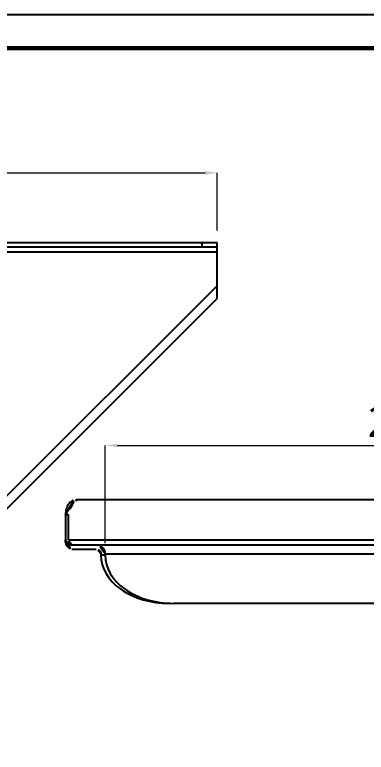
# Model space of a CAD drawing. Extents: x 16296681342 to 16296681993, y -37409617900 to -37409617423.
# Drawn here: x 16296681694.1 to 16296681810.4, y -37409617667.4 to -37409617423.2 of the extents above; entities that cross this region are included whole.
import ezdxf

# ---------------------------------------------------------------- set-up
doc = ezdxf.new("R2010")
doc.units = 0
doc.header["$LTSCALE"] = 10
doc.header["$MEASUREMENT"] = 0
doc.header["$PDMODE"] = 3
doc.header["$PDSIZE"] = -10
doc.layers.get('0').update_dxf_attribs({"linetype": 'CONTINUOUS'})
doc.layers.get('DEFPOINTS').update_dxf_attribs({"linetype": 'CONTINUOUS'})
doc.layers.add('BODY', color=7, linetype='CONTINUOUS')
doc.layers.add('BSA-002\\M+5C8FD\\M+5BDC7\\M+5B0E5_DXF_CONTINUOUS_LINE', color=7, linetype='CONTINUOUS')
doc.styles.add('Daelim Dimension', font='NanumGothic.ttf')
doc.dimstyles.new('DEFAULT', dxfattribs={"dimscale": 2, "dimtxt": 2, "dimasz": 2, "dimexe": 0, "dimexo": 2, "dimgap": 1, "dimtad": 1, "dimdec": 1, "dimzin": 9, "dimdsep": 46, "dimtxsty": 'Daelim Dimension', "dimcen": 0.5, "dimclrd": 252, "dimclre": 252, "dimclrt": 3, "dimadec": 1, "dimazin": 0, "dimtfac": 1, "dimtdec": 1, "dimtix": 1, "dimtmove": 0, "dimatfit": 3, "dimfxl": 0, "dimtolj": 1, "dimtzin": 1, "dimlwd": 9, "dimlwe": 9, "dimarcsym": 0})

# ---------------------------------------------------------------- blocks, each defined once
blk = doc.blocks.new('*D81')
at = {"layer": 'BODY', "color": 5, "lineweight": 9, "ltscale": 0.7}
for p, q in [((16296681723.95178, -37409617598.12584), (16296681723.95178, -37409617565.83433)), ((16296681727.95178, -37409617565.83433), (16296681927.13407, -37409617565.83433)), ((16296681931.13407, -37409617598.12584), (16296681931.13407, -37409617565.83433))]:
    blk.add_line(p, q, dxfattribs=at)
at = {"layer": 'BODY', "color": 5, "ltscale": 0.7}
for points in [[(16296681727.95178, -37409617565.16766), (16296681727.95178, -37409617566.50099), (16296681723.95178, -37409617565.83433)], [(16296681927.13407, -37409617565.16766), (16296681927.13407, -37409617566.50099), (16296681931.13407, -37409617565.83433)]]:
    blk.add_solid(points, dxfattribs=at)
at = {"layer": 'DEFPOINTS', "color": 0, "ltscale": 0.7}
for p in [(16296681931.13407, -37409617565.83433), (16296681723.95178, -37409617602.12584), (16296681931.13407, -37409617602.12584)]:
    blk.add_point(p, dxfattribs=at)
at = {"layer": 'BODY', "color": 7, "lineweight": 5, "ltscale": 0.7, "insert": (16296681827.54292, -37409617558.13332), "char_height": 10, "attachment_point": 5, "style": 'Daelim Dimension'}
blk.add_mtext('\\A1;207.2', dxfattribs=at)
blk = doc.blocks.new('*D92')
at = {"layer": 'BODY', "color": 5, "lineweight": 9, "ltscale": 0.7}
for p, q in [((16296681416.04895, -37409617494.63665), (16296681416.04895, -37409617475.519447)), ((16296681420.04895, -37409617475.519447), (16296681757.04895, -37409617475.519447)), ((16296681761.04895, -37409617494.63665), (16296681761.04895, -37409617475.519447))]:
    blk.add_line(p, q, dxfattribs=at)
at = {"layer": 'BODY', "color": 5, "ltscale": 0.7}
for points in [[(16296681420.04895, -37409617474.852791), (16296681420.04895, -37409617476.186119), (16296681416.04895, -37409617475.519447)], [(16296681757.04895, -37409617474.852791), (16296681757.04895, -37409617476.186119), (16296681761.04895, -37409617475.519447)]]:
    blk.add_solid(points, dxfattribs=at)
at = {"layer": 'DEFPOINTS', "color": 0, "ltscale": 0.7}
for p in [(16296681761.04895, -37409617475.519447), (16296681416.04895, -37409617498.63665), (16296681761.04895, -37409617498.63665)]:
    blk.add_point(p, dxfattribs=at)
at = {"layer": 'BODY', "color": 7, "lineweight": 5, "ltscale": 0.7, "insert": (16296681588.54895, -37409617468.06881), "char_height": 10, "attachment_point": 5, "style": 'Daelim Dimension'}
blk.add_mtext('\\A1;345', dxfattribs=at)

msp = doc.modelspace()

# ---------------------------------------------------------------- linework, layer by layer
at = {"ltscale": 0.5}
msp.add_lwpolyline([(16296681342.439421, -37409617900.150017), (16296681993.439421, -37409617900.150017), (16296681993.439421, -37409617423.150017), (16296681342.439421, -37409617423.150017)], close=True, dxfattribs=at)
at = {"color": 5, "linetype": 'ByBlock', "lineweight": 200, "const_width": 1.5}
msp.add_lwpolyline([(16296681352.907619, -37409617879.725304), (16296681982.907619, -37409617879.725304), (16296681982.907619, -37409617434.225304), (16296681352.907619, -37409617434.225304)], close=True, dxfattribs=at)
at = {"layer": 'BSA-002\\M+5C8FD\\M+5BDC7\\M+5B0E5_DXF_CONTINUOUS_LINE', "color": 7, "linetype": 'Continuous'}
for p, q in [((16296681416.04895, -37409617498.63665), (16296681761.04895, -37409617498.63665)), ((16296681416.04895, -37409617500.036652), (16296681761.04895, -37409617500.036652)), ((16296681761.04895, -37409617517.13665), (16296681761.04895, -37409617498.63665)), ((16296681614.54895, -37409617663.63665), (16296681761.04895, -37409617517.13665)), ((16296681714.40584, -37409617583.725838), (16296681952.27656, -37409617583.725838)), ((16296681710.87031, -37409617588.725838), (16296681710.87031, -37409617597.125839)), ((16296681711.86025, -37409617597.125839), (16296681711.86025, -37409617588.725838)), ((16296681712.991631, -37409617598.725838), (16296681964.90362, -37409617598.725838)), ((16296681712.991631, -37409617600.125839), (16296681720.95178, -37409617600.125839)), ((16296681722.551781, -37409617601.725838), (16296681722.551781, -37409617602.125839)), ((16296681723.95178, -37409617601.725838), (16296681723.95178, -37409617602.125839)), ((16296681908.506651, -37409617618.125839), (16296681746.579201, -37409617618.125839))]:
    msp.add_line(p, q, dxfattribs=at)
at = {"layer": 'BSA-002\\M+5C8FD\\M+5BDC7\\M+5B0E5_DXF_CONTINUOUS_LINE', "color": 9, "linetype": 'Continuous'}
for p, q in [((16296681756.04895, -37409617500.036652), (16296681756.04895, -37409617498.63665)), ((16296681416.04895, -37409617501.63665), (16296681761.04895, -37409617501.63665)), ((16296681610.306311, -37409617663.63665), (16296681761.04895, -37409617512.894012)), ((16296681710.87031, -37409617588.725838), (16296681711.86025, -37409617588.725838)), ((16296681711.86025, -37409617597.125839), (16296681955.81209, -37409617597.125839)), ((16296681723.95178, -37409617602.125839), (16296681722.551781, -37409617602.125839)), ((16296681723.95178, -37409617601.725838), (16296681931.134069, -37409617601.725838))]:
    msp.add_line(p, q, dxfattribs=at)
at = {"layer": 'BSA-002\\M+5C8FD\\M+5BDC7\\M+5B0E5_DXF_CONTINUOUS_LINE', "color": 7, "linetype": 'Continuous'}
for centre, major_axis, ratio, start_param, end_param in [((16296681720.95178, -37409617601.725838), (0, 1.6), 1, -1.5707963268, 0), ((16296681720.95178, -37409617601.725838), (0, 3), 1, -1.5707963268, 0), ((16296681745.179199, -37409617602.125839), (22.627417, 0), 0.7071067812, -3.1415926536, -1.5707963268), ((16296681746.579201, -37409617602.125839), (-22.627417, 0), 0.7071067812, 0, 1.5707963268)]:
    msp.add_ellipse(centre, major_axis=major_axis, ratio=ratio, start_param=start_param, end_param=end_param, dxfattribs=at)
for points, knots in [([(16296681710.87031, -37409617588.725838), (16296681710.87031, -37409617588.081711), (16296681711.038719, -37409617586.831787), (16296681711.77865, -37409617585.195213), (16296681712.93099, -37409617584.030128), (16296681713.9373, -37409617583.725838), (16296681714.40584, -37409617583.725838)], [0, 0, 0, 0, 0.2879904701, 0.5553442566, 0.7905170666, 1, 1, 1, 1]), ([(16296681715.39579, -37409617583.725838), (16296681715.085529, -37409617583.725838), (16296681714.44108, -37409617583.849548), (16296681713.88316, -37409617584.187347), (16296681713.628019, -37409617584.395714)], [0, 0, 0, 0, 0.4850327642, 1, 1, 1, 1]), ([(16296681713.628019, -37409617584.395714), (16296681713.04933, -37409617584.868309), (16296681712.13649, -37409617586.268806), (16296681711.86025, -37409617587.877678), (16296681711.86025, -37409617588.725838)], [0, 0, 0, 0, 0.4683405796, 1, 1, 1, 1]), ([(16296681710.87031, -37409617597.125839), (16296681710.87031, -37409617597.512337), (16296681710.97126, -37409617598.262306), (16296681711.415489, -37409617599.24408), (16296681712.106649, -37409617599.943321), (16296681712.710489, -37409617600.125839), (16296681712.991631, -37409617600.125839)], [0, 0, 0, 0, 0.2880052506, 0.5553344723, 0.7905070702, 1, 1, 1, 1]), ([(16296681712.991631, -37409617598.725838), (16296681712.841709, -37409617598.725838), (16296681712.51968, -37409617598.628479), (16296681712.150921, -37409617598.255638), (16296681711.914141, -37409617597.731918), (16296681711.86025, -37409617597.331947), (16296681711.86025, -37409617597.125839)], [0, 0, 0, 0, 0.2094668498, 0.4446559298, 0.7120302568, 1, 1, 1, 1])]:
    msp.add_open_spline(points, degree=3, knots=knots, dxfattribs=at)

# ---------------------------------------------------------------- dimensions: what is measured, and where the dimension line sits
at = {"layer": 'BODY', "lineweight": 5, "ltscale": 0.7}
dim = msp.add_linear_dim(base=(16296681761.04895, -37409617475.519447), p1=(16296681416.04895, -37409617498.63665), p2=(16296681761.04895, -37409617498.63665), dimstyle='DEFAULT', override={"dimtxt": 5, "dimclrd": 5, "dimclre": 5, "dimclrt": 7}, dxfattribs=at)
dim.commit()
dim.dimension.update_dxf_attribs({"geometry": '*D92', "text_midpoint": (16296681588.54895, -37409617468.06881)})
dim = msp.add_linear_dim(base=(16296681931.134069, -37409617565.834328), p1=(16296681723.95178, -37409617602.125839), p2=(16296681931.134069, -37409617602.125839), dimstyle='DEFAULT', override={"dimtxt": 5, "dimclrd": 5, "dimclre": 5, "dimclrt": 7}, dxfattribs=at)
dim.commit()
dim.dimension.update_dxf_attribs({"geometry": '*D81', "text_midpoint": (16296681827.542919, -37409617565.834328), "dimtype": 160})

doc.saveas('drawing.dxf')
